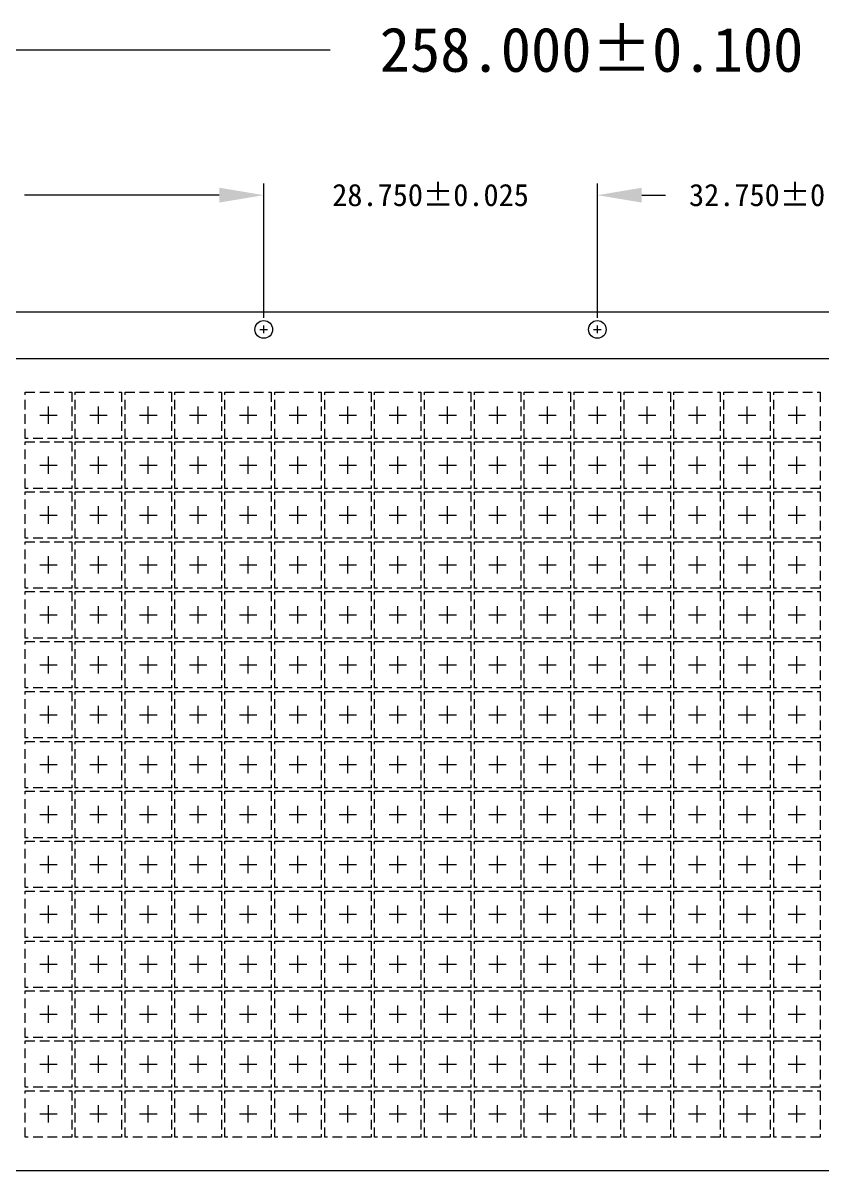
# Model space of a CAD drawing. Header units: millimetres. Extents: x 2103 to 2391, y 501 to 745.
# Drawn here: x 2171 to 2191.66, y 582.14 to 612.06 of the extents above; entities that cross this region are included whole.
import ezdxf

# ---------------------------------------------------------------- set-up
doc = ezdxf.new("R2010")
doc.units = ezdxf.units.MM
for name, pattern in [('CENTER', [2, 1.25, -0.25, 0.25, -0.25]), ('DASHED', [0.75, 0.5, -0.25]), ('HIDDEN', [0.375, 0.25, -0.125])]:
    doc.linetypes.add(name, pattern=pattern)
for name, color, linetype, lineweight in [('1', 7, 'Continuous', 18), ('1D', 4, 'Continuous', 18), ('PKG', 6, 'HIDDEN', 9)]:
    doc.layers.add(name, color=color, linetype=linetype, lineweight=lineweight)
doc.layers.add('中心线', color=1, linetype='CENTER')
doc.layers.add('标注', color=4, linetype='Continuous')
doc.styles.add('宋体', font='')
doc.styles.get('宋体').set_extended_font_data('宋体')

msp = doc.modelspace()

# ---------------------------------------------------------------- hatches: boundary and pattern name
at = {"layer": '标注', "lineweight": 0}
for points in [[(2176.07522, 607.80399), (2176.07522, 607.42066), (2177.22522, 607.61232)], [(2176.07522, 607.80399), (2176.07522, 607.42066), (2177.22522, 607.61232)], [(2187.00022, 607.80399), (2187.00022, 607.42066), (2185.85022, 607.61232)], [(2187.00022, 607.80399), (2187.00022, 607.42066), (2185.85022, 607.61232)]]:
    msp.add_hatch(color=256, dxfattribs=at).paths.add_polyline_path(points, flags=0)

# ---------------------------------------------------------------- linework, layer by layer
at = {"color": 6, "linetype": 'ByBlock', "lineweight": 0}
msp.add_lwpolyline([(2147.00022, 581.49453), (2147.00022, 581.49453), (2147.00022, 584.64453), (2147.18022, 584.64453, 0.41421356), (2147.30022, 584.76453), (2147.30022, 590.52453, 0.41421356), (2147.18022, 590.64453), (2147.00022, 590.64453), (2147.00022, 595.14453), (2147.18022, 595.14453, 0.41421356), (2147.30022, 595.26453), (2147.30022, 601.02453, 0.41421356), (2147.18022, 601.14453), (2147.00022, 601.14453), (2147.00022, 604.29453), (2147.00022, 604.29453), (2147.00022, 604.29453), (2147.30022, 604.59453), (2224.10022, 604.59453)], format="xyb", dxfattribs=at)
at = {"layer": '1', "lineweight": 0}
for centre in [(2177.22522, 604.14093), (2185.85022, 604.14093)]:
    msp.add_circle(centre, 0.2286, dxfattribs=at)
at = {"layer": '1D', "lineweight": 0}
for p, q in [((2177.12522, 604.14093), (2177.32522, 604.14093)), ((2177.22522, 604.04093), (2177.22522, 604.24093)), ((2185.75022, 604.14093), (2185.95022, 604.14093)), ((2185.85022, 604.04093), (2185.85022, 604.24093))]:
    msp.add_line(p, q, dxfattribs=at)
msp.add_lwpolyline([(2148.35022, 603.39453), (2223.35022, 603.39453), (2223.35022, 582.39453), (2148.35022, 582.39453)], close=True, dxfattribs=at)
at = {"layer": 'PKG', "color": 2, "linetype": 'DASHED', "lineweight": 0, "ltscale": 0.5}
for points in [[(2171.06022, 602.52453), (2172.26022, 602.52453), (2172.26022, 601.32453), (2171.06022, 601.32453)], [(2172.35022, 602.52453), (2173.55022, 602.52453), (2173.55022, 601.32453), (2172.35022, 601.32453)], [(2173.64022, 602.52453), (2174.84022, 602.52453), (2174.84022, 601.32453), (2173.64022, 601.32453)], [(2174.93022, 602.52453), (2176.13022, 602.52453), (2176.13022, 601.32453), (2174.93022, 601.32453)], [(2176.22022, 602.52453), (2177.42022, 602.52453), (2177.42022, 601.32453), (2176.22022, 601.32453)], [(2177.51022, 602.52453), (2178.71022, 602.52453), (2178.71022, 601.32453), (2177.51022, 601.32453)], [(2178.80022, 602.52453), (2180.00022, 602.52453), (2180.00022, 601.32453), (2178.80022, 601.32453)], [(2180.09022, 602.52453), (2181.29022, 602.52453), (2181.29022, 601.32453), (2180.09022, 601.32453)], [(2181.38022, 602.52453), (2182.58022, 602.52453), (2182.58022, 601.32453), (2181.38022, 601.32453)], [(2182.67022, 602.52453), (2183.87022, 602.52453), (2183.87022, 601.32453), (2182.67022, 601.32453)], [(2183.96022, 602.52453), (2185.16022, 602.52453), (2185.16022, 601.32453), (2183.96022, 601.32453)], [(2185.25022, 602.52453), (2186.45022, 602.52453), (2186.45022, 601.32453), (2185.25022, 601.32453)], [(2186.54022, 602.52453), (2187.74022, 602.52453), (2187.74022, 601.32453), (2186.54022, 601.32453)], [(2187.83022, 602.52453), (2189.03022, 602.52453), (2189.03022, 601.32453), (2187.83022, 601.32453)], [(2189.12022, 602.52453), (2190.32022, 602.52453), (2190.32022, 601.32453), (2189.12022, 601.32453)], [(2190.41022, 602.52453), (2191.61022, 602.52453), (2191.61022, 601.32453), (2190.41022, 601.32453)], [(2171.06022, 601.23453), (2172.26022, 601.23453), (2172.26022, 600.03453), (2171.06022, 600.03453)], [(2172.35022, 601.23453), (2173.55022, 601.23453), (2173.55022, 600.03453), (2172.35022, 600.03453)], [(2173.64022, 601.23453), (2174.84022, 601.23453), (2174.84022, 600.03453), (2173.64022, 600.03453)], [(2174.93022, 601.23453), (2176.13022, 601.23453), (2176.13022, 600.03453), (2174.93022, 600.03453)], [(2176.22022, 601.23453), (2177.42022, 601.23453), (2177.42022, 600.03453), (2176.22022, 600.03453)], [(2177.51022, 601.23453), (2178.71022, 601.23453), (2178.71022, 600.03453), (2177.51022, 600.03453)], [(2178.80022, 601.23453), (2180.00022, 601.23453), (2180.00022, 600.03453), (2178.80022, 600.03453)], [(2180.09022, 601.23453), (2181.29022, 601.23453), (2181.29022, 600.03453), (2180.09022, 600.03453)], [(2181.38022, 601.23453), (2182.58022, 601.23453), (2182.58022, 600.03453), (2181.38022, 600.03453)], [(2182.67022, 601.23453), (2183.87022, 601.23453), (2183.87022, 600.03453), (2182.67022, 600.03453)], [(2183.96022, 601.23453), (2185.16022, 601.23453), (2185.16022, 600.03453), (2183.96022, 600.03453)], [(2185.25022, 601.23453), (2186.45022, 601.23453), (2186.45022, 600.03453), (2185.25022, 600.03453)], [(2186.54022, 601.23453), (2187.74022, 601.23453), (2187.74022, 600.03453), (2186.54022, 600.03453)], [(2187.83022, 601.23453), (2189.03022, 601.23453), (2189.03022, 600.03453), (2187.83022, 600.03453)], [(2189.12022, 601.23453), (2190.32022, 601.23453), (2190.32022, 600.03453), (2189.12022, 600.03453)], [(2190.41022, 601.23453), (2191.61022, 601.23453), (2191.61022, 600.03453), (2190.41022, 600.03453)], [(2171.06022, 599.94453), (2172.26022, 599.94453), (2172.26022, 598.74453), (2171.06022, 598.74453)], [(2172.35022, 599.94453), (2173.55022, 599.94453), (2173.55022, 598.74453), (2172.35022, 598.74453)], [(2173.64022, 599.94453), (2174.84022, 599.94453), (2174.84022, 598.74453), (2173.64022, 598.74453)], [(2174.93022, 599.94453), (2176.13022, 599.94453), (2176.13022, 598.74453), (2174.93022, 598.74453)], [(2176.22022, 599.94453), (2177.42022, 599.94453), (2177.42022, 598.74453), (2176.22022, 598.74453)], [(2177.51022, 599.94453), (2178.71022, 599.94453), (2178.71022, 598.74453), (2177.51022, 598.74453)], [(2178.80022, 599.94453), (2180.00022, 599.94453), (2180.00022, 598.74453), (2178.80022, 598.74453)], [(2180.09022, 599.94453), (2181.29022, 599.94453), (2181.29022, 598.74453), (2180.09022, 598.74453)], [(2181.38022, 599.94453), (2182.58022, 599.94453), (2182.58022, 598.74453), (2181.38022, 598.74453)], [(2182.67022, 599.94453), (2183.87022, 599.94453), (2183.87022, 598.74453), (2182.67022, 598.74453)], [(2183.96022, 599.94453), (2185.16022, 599.94453), (2185.16022, 598.74453), (2183.96022, 598.74453)], [(2185.25022, 599.94453), (2186.45022, 599.94453), (2186.45022, 598.74453), (2185.25022, 598.74453)], [(2186.54022, 599.94453), (2187.74022, 599.94453), (2187.74022, 598.74453), (2186.54022, 598.74453)], [(2187.83022, 599.94453), (2189.03022, 599.94453), (2189.03022, 598.74453), (2187.83022, 598.74453)], [(2189.12022, 599.94453), (2190.32022, 599.94453), (2190.32022, 598.74453), (2189.12022, 598.74453)], [(2190.41022, 599.94453), (2191.61022, 599.94453), (2191.61022, 598.74453), (2190.41022, 598.74453)], [(2171.06022, 598.65453), (2172.26022, 598.65453), (2172.26022, 597.45453), (2171.06022, 597.45453)], [(2172.35022, 598.65453), (2173.55022, 598.65453), (2173.55022, 597.45453), (2172.35022, 597.45453)], [(2173.64022, 598.65453), (2174.84022, 598.65453), (2174.84022, 597.45453), (2173.64022, 597.45453)], [(2174.93022, 598.65453), (2176.13022, 598.65453), (2176.13022, 597.45453), (2174.93022, 597.45453)], [(2176.22022, 598.65453), (2177.42022, 598.65453), (2177.42022, 597.45453), (2176.22022, 597.45453)], [(2177.51022, 598.65453), (2178.71022, 598.65453), (2178.71022, 597.45453), (2177.51022, 597.45453)], [(2178.80022, 598.65453), (2180.00022, 598.65453), (2180.00022, 597.45453), (2178.80022, 597.45453)], [(2180.09022, 598.65453), (2181.29022, 598.65453), (2181.29022, 597.45453), (2180.09022, 597.45453)], [(2181.38022, 598.65453), (2182.58022, 598.65453), (2182.58022, 597.45453), (2181.38022, 597.45453)], [(2182.67022, 598.65453), (2183.87022, 598.65453), (2183.87022, 597.45453), (2182.67022, 597.45453)], [(2183.96022, 598.65453), (2185.16022, 598.65453), (2185.16022, 597.45453), (2183.96022, 597.45453)], [(2185.25022, 598.65453), (2186.45022, 598.65453), (2186.45022, 597.45453), (2185.25022, 597.45453)], [(2186.54022, 598.65453), (2187.74022, 598.65453), (2187.74022, 597.45453), (2186.54022, 597.45453)], [(2187.83022, 598.65453), (2189.03022, 598.65453), (2189.03022, 597.45453), (2187.83022, 597.45453)], [(2189.12022, 598.65453), (2190.32022, 598.65453), (2190.32022, 597.45453), (2189.12022, 597.45453)], [(2190.41022, 598.65453), (2191.61022, 598.65453), (2191.61022, 597.45453), (2190.41022, 597.45453)], [(2171.06022, 597.36453), (2172.26022, 597.36453), (2172.26022, 596.16453), (2171.06022, 596.16453)], [(2172.35022, 597.36453), (2173.55022, 597.36453), (2173.55022, 596.16453), (2172.35022, 596.16453)], [(2173.64022, 597.36453), (2174.84022, 597.36453), (2174.84022, 596.16453), (2173.64022, 596.16453)], [(2174.93022, 597.36453), (2176.13022, 597.36453), (2176.13022, 596.16453), (2174.93022, 596.16453)], [(2176.22022, 597.36453), (2177.42022, 597.36453), (2177.42022, 596.16453), (2176.22022, 596.16453)], [(2177.51022, 597.36453), (2178.71022, 597.36453), (2178.71022, 596.16453), (2177.51022, 596.16453)], [(2178.80022, 597.36453), (2180.00022, 597.36453), (2180.00022, 596.16453), (2178.80022, 596.16453)], [(2180.09022, 597.36453), (2181.29022, 597.36453), (2181.29022, 596.16453), (2180.09022, 596.16453)], [(2181.38022, 597.36453), (2182.58022, 597.36453), (2182.58022, 596.16453), (2181.38022, 596.16453)], [(2182.67022, 597.36453), (2183.87022, 597.36453), (2183.87022, 596.16453), (2182.67022, 596.16453)], [(2183.96022, 597.36453), (2185.16022, 597.36453), (2185.16022, 596.16453), (2183.96022, 596.16453)], [(2185.25022, 597.36453), (2186.45022, 597.36453), (2186.45022, 596.16453), (2185.25022, 596.16453)], [(2186.54022, 597.36453), (2187.74022, 597.36453), (2187.74022, 596.16453), (2186.54022, 596.16453)], [(2187.83022, 597.36453), (2189.03022, 597.36453), (2189.03022, 596.16453), (2187.83022, 596.16453)], [(2189.12022, 597.36453), (2190.32022, 597.36453), (2190.32022, 596.16453), (2189.12022, 596.16453)], [(2190.41022, 597.36453), (2191.61022, 597.36453), (2191.61022, 596.16453), (2190.41022, 596.16453)], [(2171.06022, 596.07453), (2172.26022, 596.07453), (2172.26022, 594.87453), (2171.06022, 594.87453)], [(2172.35022, 596.07453), (2173.55022, 596.07453), (2173.55022, 594.87453), (2172.35022, 594.87453)], [(2173.64022, 596.07453), (2174.84022, 596.07453), (2174.84022, 594.87453), (2173.64022, 594.87453)], [(2174.93022, 596.07453), (2176.13022, 596.07453), (2176.13022, 594.87453), (2174.93022, 594.87453)], [(2176.22022, 596.07453), (2177.42022, 596.07453), (2177.42022, 594.87453), (2176.22022, 594.87453)], [(2177.51022, 596.07453), (2178.71022, 596.07453), (2178.71022, 594.87453), (2177.51022, 594.87453)], [(2178.80022, 596.07453), (2180.00022, 596.07453), (2180.00022, 594.87453), (2178.80022, 594.87453)], [(2180.09022, 596.07453), (2181.29022, 596.07453), (2181.29022, 594.87453), (2180.09022, 594.87453)], [(2181.38022, 596.07453), (2182.58022, 596.07453), (2182.58022, 594.87453), (2181.38022, 594.87453)], [(2182.67022, 596.07453), (2183.87022, 596.07453), (2183.87022, 594.87453), (2182.67022, 594.87453)], [(2183.96022, 596.07453), (2185.16022, 596.07453), (2185.16022, 594.87453), (2183.96022, 594.87453)], [(2185.25022, 596.07453), (2186.45022, 596.07453), (2186.45022, 594.87453), (2185.25022, 594.87453)], [(2186.54022, 596.07453), (2187.74022, 596.07453), (2187.74022, 594.87453), (2186.54022, 594.87453)], [(2187.83022, 596.07453), (2189.03022, 596.07453), (2189.03022, 594.87453), (2187.83022, 594.87453)], [(2189.12022, 596.07453), (2190.32022, 596.07453), (2190.32022, 594.87453), (2189.12022, 594.87453)], [(2190.41022, 596.07453), (2191.61022, 596.07453), (2191.61022, 594.87453), (2190.41022, 594.87453)], [(2171.06022, 594.78453), (2172.26022, 594.78453), (2172.26022, 593.58453), (2171.06022, 593.58453)], [(2172.35022, 594.78453), (2173.55022, 594.78453), (2173.55022, 593.58453), (2172.35022, 593.58453)], [(2173.64022, 594.78453), (2174.84022, 594.78453), (2174.84022, 593.58453), (2173.64022, 593.58453)], [(2174.93022, 594.78453), (2176.13022, 594.78453), (2176.13022, 593.58453), (2174.93022, 593.58453)], [(2176.22022, 594.78453), (2177.42022, 594.78453), (2177.42022, 593.58453), (2176.22022, 593.58453)], [(2177.51022, 594.78453), (2178.71022, 594.78453), (2178.71022, 593.58453), (2177.51022, 593.58453)], [(2178.80022, 594.78453), (2180.00022, 594.78453), (2180.00022, 593.58453), (2178.80022, 593.58453)], [(2180.09022, 594.78453), (2181.29022, 594.78453), (2181.29022, 593.58453), (2180.09022, 593.58453)], [(2181.38022, 594.78453), (2182.58022, 594.78453), (2182.58022, 593.58453), (2181.38022, 593.58453)], [(2182.67022, 594.78453), (2183.87022, 594.78453), (2183.87022, 593.58453), (2182.67022, 593.58453)], [(2183.96022, 594.78453), (2185.16022, 594.78453), (2185.16022, 593.58453), (2183.96022, 593.58453)], [(2185.25022, 594.78453), (2186.45022, 594.78453), (2186.45022, 593.58453), (2185.25022, 593.58453)], [(2186.54022, 594.78453), (2187.74022, 594.78453), (2187.74022, 593.58453), (2186.54022, 593.58453)], [(2187.83022, 594.78453), (2189.03022, 594.78453), (2189.03022, 593.58453), (2187.83022, 593.58453)], [(2189.12022, 594.78453), (2190.32022, 594.78453), (2190.32022, 593.58453), (2189.12022, 593.58453)], [(2190.41022, 594.78453), (2191.61022, 594.78453), (2191.61022, 593.58453), (2190.41022, 593.58453)], [(2171.06022, 593.49453), (2172.26022, 593.49453), (2172.26022, 592.29453), (2171.06022, 592.29453)], [(2172.35022, 593.49453), (2173.55022, 593.49453), (2173.55022, 592.29453), (2172.35022, 592.29453)], [(2173.64022, 593.49453), (2174.84022, 593.49453), (2174.84022, 592.29453), (2173.64022, 592.29453)], [(2174.93022, 593.49453), (2176.13022, 593.49453), (2176.13022, 592.29453), (2174.93022, 592.29453)], [(2176.22022, 593.49453), (2177.42022, 593.49453), (2177.42022, 592.29453), (2176.22022, 592.29453)], [(2177.51022, 593.49453), (2178.71022, 593.49453), (2178.71022, 592.29453), (2177.51022, 592.29453)], [(2178.80022, 593.49453), (2180.00022, 593.49453), (2180.00022, 592.29453), (2178.80022, 592.29453)], [(2180.09022, 593.49453), (2181.29022, 593.49453), (2181.29022, 592.29453), (2180.09022, 592.29453)], [(2181.38022, 593.49453), (2182.58022, 593.49453), (2182.58022, 592.29453), (2181.38022, 592.29453)], [(2182.67022, 593.49453), (2183.87022, 593.49453), (2183.87022, 592.29453), (2182.67022, 592.29453)], [(2183.96022, 593.49453), (2185.16022, 593.49453), (2185.16022, 592.29453), (2183.96022, 592.29453)], [(2185.25022, 593.49453), (2186.45022, 593.49453), (2186.45022, 592.29453), (2185.25022, 592.29453)], [(2186.54022, 593.49453), (2187.74022, 593.49453), (2187.74022, 592.29453), (2186.54022, 592.29453)], [(2187.83022, 593.49453), (2189.03022, 593.49453), (2189.03022, 592.29453), (2187.83022, 592.29453)], [(2189.12022, 593.49453), (2190.32022, 593.49453), (2190.32022, 592.29453), (2189.12022, 592.29453)], [(2190.41022, 593.49453), (2191.61022, 593.49453), (2191.61022, 592.29453), (2190.41022, 592.29453)], [(2171.06022, 592.20453), (2172.26022, 592.20453), (2172.26022, 591.00453), (2171.06022, 591.00453)], [(2172.35022, 592.20453), (2173.55022, 592.20453), (2173.55022, 591.00453), (2172.35022, 591.00453)], [(2173.64022, 592.20453), (2174.84022, 592.20453), (2174.84022, 591.00453), (2173.64022, 591.00453)], [(2174.93022, 592.20453), (2176.13022, 592.20453), (2176.13022, 591.00453), (2174.93022, 591.00453)], [(2176.22022, 592.20453), (2177.42022, 592.20453), (2177.42022, 591.00453), (2176.22022, 591.00453)], [(2177.51022, 592.20453), (2178.71022, 592.20453), (2178.71022, 591.00453), (2177.51022, 591.00453)], [(2178.80022, 592.20453), (2180.00022, 592.20453), (2180.00022, 591.00453), (2178.80022, 591.00453)], [(2180.09022, 592.20453), (2181.29022, 592.20453), (2181.29022, 591.00453), (2180.09022, 591.00453)], [(2181.38022, 592.20453), (2182.58022, 592.20453), (2182.58022, 591.00453), (2181.38022, 591.00453)], [(2182.67022, 592.20453), (2183.87022, 592.20453), (2183.87022, 591.00453), (2182.67022, 591.00453)], [(2183.96022, 592.20453), (2185.16022, 592.20453), (2185.16022, 591.00453), (2183.96022, 591.00453)], [(2185.25022, 592.20453), (2186.45022, 592.20453), (2186.45022, 591.00453), (2185.25022, 591.00453)], [(2186.54022, 592.20453), (2187.74022, 592.20453), (2187.74022, 591.00453), (2186.54022, 591.00453)], [(2187.83022, 592.20453), (2189.03022, 592.20453), (2189.03022, 591.00453), (2187.83022, 591.00453)], [(2189.12022, 592.20453), (2190.32022, 592.20453), (2190.32022, 591.00453), (2189.12022, 591.00453)], [(2190.41022, 592.20453), (2191.61022, 592.20453), (2191.61022, 591.00453), (2190.41022, 591.00453)], [(2171.06022, 590.91453), (2172.26022, 590.91453), (2172.26022, 589.71453), (2171.06022, 589.71453)], [(2172.35022, 590.91453), (2173.55022, 590.91453), (2173.55022, 589.71453), (2172.35022, 589.71453)], [(2173.64022, 590.91453), (2174.84022, 590.91453), (2174.84022, 589.71453), (2173.64022, 589.71453)], [(2174.93022, 590.91453), (2176.13022, 590.91453), (2176.13022, 589.71453), (2174.93022, 589.71453)], [(2176.22022, 590.91453), (2177.42022, 590.91453), (2177.42022, 589.71453), (2176.22022, 589.71453)], [(2177.51022, 590.91453), (2178.71022, 590.91453), (2178.71022, 589.71453), (2177.51022, 589.71453)], [(2178.80022, 590.91453), (2180.00022, 590.91453), (2180.00022, 589.71453), (2178.80022, 589.71453)], [(2180.09022, 590.91453), (2181.29022, 590.91453), (2181.29022, 589.71453), (2180.09022, 589.71453)], [(2181.38022, 590.91453), (2182.58022, 590.91453), (2182.58022, 589.71453), (2181.38022, 589.71453)], [(2182.67022, 590.91453), (2183.87022, 590.91453), (2183.87022, 589.71453), (2182.67022, 589.71453)], [(2183.96022, 590.91453), (2185.16022, 590.91453), (2185.16022, 589.71453), (2183.96022, 589.71453)], [(2185.25022, 590.91453), (2186.45022, 590.91453), (2186.45022, 589.71453), (2185.25022, 589.71453)], [(2186.54022, 590.91453), (2187.74022, 590.91453), (2187.74022, 589.71453), (2186.54022, 589.71453)], [(2187.83022, 590.91453), (2189.03022, 590.91453), (2189.03022, 589.71453), (2187.83022, 589.71453)], [(2189.12022, 590.91453), (2190.32022, 590.91453), (2190.32022, 589.71453), (2189.12022, 589.71453)], [(2190.41022, 590.91453), (2191.61022, 590.91453), (2191.61022, 589.71453), (2190.41022, 589.71453)], [(2171.06022, 589.62453), (2172.26022, 589.62453), (2172.26022, 588.42453), (2171.06022, 588.42453)], [(2172.35022, 589.62453), (2173.55022, 589.62453), (2173.55022, 588.42453), (2172.35022, 588.42453)], [(2173.64022, 589.62453), (2174.84022, 589.62453), (2174.84022, 588.42453), (2173.64022, 588.42453)], [(2174.93022, 589.62453), (2176.13022, 589.62453), (2176.13022, 588.42453), (2174.93022, 588.42453)], [(2176.22022, 589.62453), (2177.42022, 589.62453), (2177.42022, 588.42453), (2176.22022, 588.42453)], [(2177.51022, 589.62453), (2178.71022, 589.62453), (2178.71022, 588.42453), (2177.51022, 588.42453)], [(2178.80022, 589.62453), (2180.00022, 589.62453), (2180.00022, 588.42453), (2178.80022, 588.42453)], [(2180.09022, 589.62453), (2181.29022, 589.62453), (2181.29022, 588.42453), (2180.09022, 588.42453)], [(2181.38022, 589.62453), (2182.58022, 589.62453), (2182.58022, 588.42453), (2181.38022, 588.42453)], [(2182.67022, 589.62453), (2183.87022, 589.62453), (2183.87022, 588.42453), (2182.67022, 588.42453)], [(2183.96022, 589.62453), (2185.16022, 589.62453), (2185.16022, 588.42453), (2183.96022, 588.42453)], [(2185.25022, 589.62453), (2186.45022, 589.62453), (2186.45022, 588.42453), (2185.25022, 588.42453)], [(2186.54022, 589.62453), (2187.74022, 589.62453), (2187.74022, 588.42453), (2186.54022, 588.42453)], [(2187.83022, 589.62453), (2189.03022, 589.62453), (2189.03022, 588.42453), (2187.83022, 588.42453)], [(2189.12022, 589.62453), (2190.32022, 589.62453), (2190.32022, 588.42453), (2189.12022, 588.42453)], [(2190.41022, 589.62453), (2191.61022, 589.62453), (2191.61022, 588.42453), (2190.41022, 588.42453)], [(2171.06022, 588.33453), (2172.26022, 588.33453), (2172.26022, 587.13453), (2171.06022, 587.13453)], [(2172.35022, 588.33453), (2173.55022, 588.33453), (2173.55022, 587.13453), (2172.35022, 587.13453)], [(2173.64022, 588.33453), (2174.84022, 588.33453), (2174.84022, 587.13453), (2173.64022, 587.13453)], [(2174.93022, 588.33453), (2176.13022, 588.33453), (2176.13022, 587.13453), (2174.93022, 587.13453)], [(2176.22022, 588.33453), (2177.42022, 588.33453), (2177.42022, 587.13453), (2176.22022, 587.13453)], [(2177.51022, 588.33453), (2178.71022, 588.33453), (2178.71022, 587.13453), (2177.51022, 587.13453)], [(2178.80022, 588.33453), (2180.00022, 588.33453), (2180.00022, 587.13453), (2178.80022, 587.13453)], [(2180.09022, 588.33453), (2181.29022, 588.33453), (2181.29022, 587.13453), (2180.09022, 587.13453)], [(2181.38022, 588.33453), (2182.58022, 588.33453), (2182.58022, 587.13453), (2181.38022, 587.13453)], [(2182.67022, 588.33453), (2183.87022, 588.33453), (2183.87022, 587.13453), (2182.67022, 587.13453)], [(2183.96022, 588.33453), (2185.16022, 588.33453), (2185.16022, 587.13453), (2183.96022, 587.13453)], [(2185.25022, 588.33453), (2186.45022, 588.33453), (2186.45022, 587.13453), (2185.25022, 587.13453)], [(2186.54022, 588.33453), (2187.74022, 588.33453), (2187.74022, 587.13453), (2186.54022, 587.13453)], [(2187.83022, 588.33453), (2189.03022, 588.33453), (2189.03022, 587.13453), (2187.83022, 587.13453)], [(2189.12022, 588.33453), (2190.32022, 588.33453), (2190.32022, 587.13453), (2189.12022, 587.13453)], [(2190.41022, 588.33453), (2191.61022, 588.33453), (2191.61022, 587.13453), (2190.41022, 587.13453)], [(2171.06022, 587.04453), (2172.26022, 587.04453), (2172.26022, 585.84453), (2171.06022, 585.84453)], [(2172.35022, 587.04453), (2173.55022, 587.04453), (2173.55022, 585.84453), (2172.35022, 585.84453)], [(2173.64022, 587.04453), (2174.84022, 587.04453), (2174.84022, 585.84453), (2173.64022, 585.84453)], [(2174.93022, 587.04453), (2176.13022, 587.04453), (2176.13022, 585.84453), (2174.93022, 585.84453)], [(2176.22022, 587.04453), (2177.42022, 587.04453), (2177.42022, 585.84453), (2176.22022, 585.84453)], [(2177.51022, 587.04453), (2178.71022, 587.04453), (2178.71022, 585.84453), (2177.51022, 585.84453)], [(2178.80022, 587.04453), (2180.00022, 587.04453), (2180.00022, 585.84453), (2178.80022, 585.84453)], [(2180.09022, 587.04453), (2181.29022, 587.04453), (2181.29022, 585.84453), (2180.09022, 585.84453)], [(2181.38022, 587.04453), (2182.58022, 587.04453), (2182.58022, 585.84453), (2181.38022, 585.84453)], [(2182.67022, 587.04453), (2183.87022, 587.04453), (2183.87022, 585.84453), (2182.67022, 585.84453)], [(2183.96022, 587.04453), (2185.16022, 587.04453), (2185.16022, 585.84453), (2183.96022, 585.84453)], [(2185.25022, 587.04453), (2186.45022, 587.04453), (2186.45022, 585.84453), (2185.25022, 585.84453)], [(2186.54022, 587.04453), (2187.74022, 587.04453), (2187.74022, 585.84453), (2186.54022, 585.84453)], [(2187.83022, 587.04453), (2189.03022, 587.04453), (2189.03022, 585.84453), (2187.83022, 585.84453)], [(2189.12022, 587.04453), (2190.32022, 587.04453), (2190.32022, 585.84453), (2189.12022, 585.84453)], [(2190.41022, 587.04453), (2191.61022, 587.04453), (2191.61022, 585.84453), (2190.41022, 585.84453)], [(2171.06022, 585.75453), (2172.26022, 585.75453), (2172.26022, 584.55453), (2171.06022, 584.55453)], [(2172.35022, 585.75453), (2173.55022, 585.75453), (2173.55022, 584.55453), (2172.35022, 584.55453)], [(2173.64022, 585.75453), (2174.84022, 585.75453), (2174.84022, 584.55453), (2173.64022, 584.55453)], [(2174.93022, 585.75453), (2176.13022, 585.75453), (2176.13022, 584.55453), (2174.93022, 584.55453)], [(2176.22022, 585.75453), (2177.42022, 585.75453), (2177.42022, 584.55453), (2176.22022, 584.55453)], [(2177.51022, 585.75453), (2178.71022, 585.75453), (2178.71022, 584.55453), (2177.51022, 584.55453)], [(2178.80022, 585.75453), (2180.00022, 585.75453), (2180.00022, 584.55453), (2178.80022, 584.55453)], [(2180.09022, 585.75453), (2181.29022, 585.75453), (2181.29022, 584.55453), (2180.09022, 584.55453)], [(2181.38022, 585.75453), (2182.58022, 585.75453), (2182.58022, 584.55453), (2181.38022, 584.55453)], [(2182.67022, 585.75453), (2183.87022, 585.75453), (2183.87022, 584.55453), (2182.67022, 584.55453)], [(2183.96022, 585.75453), (2185.16022, 585.75453), (2185.16022, 584.55453), (2183.96022, 584.55453)], [(2185.25022, 585.75453), (2186.45022, 585.75453), (2186.45022, 584.55453), (2185.25022, 584.55453)], [(2186.54022, 585.75453), (2187.74022, 585.75453), (2187.74022, 584.55453), (2186.54022, 584.55453)], [(2187.83022, 585.75453), (2189.03022, 585.75453), (2189.03022, 584.55453), (2187.83022, 584.55453)], [(2189.12022, 585.75453), (2190.32022, 585.75453), (2190.32022, 584.55453), (2189.12022, 584.55453)], [(2190.41022, 585.75453), (2191.61022, 585.75453), (2191.61022, 584.55453), (2190.41022, 584.55453)], [(2171.06022, 584.46453), (2172.26022, 584.46453), (2172.26022, 583.26453), (2171.06022, 583.26453)], [(2172.35022, 584.46453), (2173.55022, 584.46453), (2173.55022, 583.26453), (2172.35022, 583.26453)], [(2173.64022, 584.46453), (2174.84022, 584.46453), (2174.84022, 583.26453), (2173.64022, 583.26453)], [(2174.93022, 584.46453), (2176.13022, 584.46453), (2176.13022, 583.26453), (2174.93022, 583.26453)], [(2176.22022, 584.46453), (2177.42022, 584.46453), (2177.42022, 583.26453), (2176.22022, 583.26453)], [(2177.51022, 584.46453), (2178.71022, 584.46453), (2178.71022, 583.26453), (2177.51022, 583.26453)], [(2178.80022, 584.46453), (2180.00022, 584.46453), (2180.00022, 583.26453), (2178.80022, 583.26453)], [(2180.09022, 584.46453), (2181.29022, 584.46453), (2181.29022, 583.26453), (2180.09022, 583.26453)], [(2181.38022, 584.46453), (2182.58022, 584.46453), (2182.58022, 583.26453), (2181.38022, 583.26453)], [(2182.67022, 584.46453), (2183.87022, 584.46453), (2183.87022, 583.26453), (2182.67022, 583.26453)], [(2183.96022, 584.46453), (2185.16022, 584.46453), (2185.16022, 583.26453), (2183.96022, 583.26453)], [(2185.25022, 584.46453), (2186.45022, 584.46453), (2186.45022, 583.26453), (2185.25022, 583.26453)], [(2186.54022, 584.46453), (2187.74022, 584.46453), (2187.74022, 583.26453), (2186.54022, 583.26453)], [(2187.83022, 584.46453), (2189.03022, 584.46453), (2189.03022, 583.26453), (2187.83022, 583.26453)], [(2189.12022, 584.46453), (2190.32022, 584.46453), (2190.32022, 583.26453), (2189.12022, 583.26453)], [(2190.41022, 584.46453), (2191.61022, 584.46453), (2191.61022, 583.26453), (2190.41022, 583.26453)]]:
    msp.add_lwpolyline(points, close=True, dxfattribs=at)
at = {"layer": '中心线', "color": 1, "linetype": 'CENTER', "lineweight": 0, "ltscale": 0.5}
for p, q in [((2171.66022, 601.69953), (2171.66022, 602.14953)), ((2172.95022, 601.69953), (2172.95022, 602.14953)), ((2174.24022, 601.69953), (2174.24022, 602.14953)), ((2175.53022, 601.69953), (2175.53022, 602.14953)), ((2176.82022, 601.69953), (2176.82022, 602.14953)), ((2178.11022, 601.69953), (2178.11022, 602.14953)), ((2179.40022, 601.69953), (2179.40022, 602.14953)), ((2180.69022, 601.69953), (2180.69022, 602.14953)), ((2181.98022, 601.69953), (2181.98022, 602.14953)), ((2183.27022, 601.69953), (2183.27022, 602.14953)), ((2184.56022, 601.69953), (2184.56022, 602.14953)), ((2185.85022, 601.69953), (2185.85022, 602.14953)), ((2187.14022, 601.69953), (2187.14022, 602.14953)), ((2188.43022, 601.69953), (2188.43022, 602.14953)), ((2189.72022, 601.69953), (2189.72022, 602.14953)), ((2191.01022, 601.69953), (2191.01022, 602.14953)), ((2171.43522, 601.92453), (2171.88522, 601.92453)), ((2172.72522, 601.92453), (2173.17522, 601.92453)), ((2174.01522, 601.92453), (2174.46522, 601.92453)), ((2175.30522, 601.92453), (2175.75522, 601.92453)), ((2176.59522, 601.92453), (2177.04522, 601.92453)), ((2177.88522, 601.92453), (2178.33522, 601.92453)), ((2179.17522, 601.92453), (2179.62522, 601.92453)), ((2180.46522, 601.92453), (2180.91522, 601.92453)), ((2181.75522, 601.92453), (2182.20522, 601.92453)), ((2183.04522, 601.92453), (2183.49522, 601.92453)), ((2184.33522, 601.92453), (2184.78522, 601.92453)), ((2185.62522, 601.92453), (2186.07522, 601.92453)), ((2186.91522, 601.92453), (2187.36522, 601.92453)), ((2188.20522, 601.92453), (2188.65522, 601.92453)), ((2189.49522, 601.92453), (2189.94522, 601.92453)), ((2190.78522, 601.92453), (2191.23522, 601.92453)), ((2171.66022, 600.40953), (2171.66022, 600.85953)), ((2172.95022, 600.40953), (2172.95022, 600.85953)), ((2174.24022, 600.40953), (2174.24022, 600.85953)), ((2175.53022, 600.40953), (2175.53022, 600.85953)), ((2176.82022, 600.40953), (2176.82022, 600.85953)), ((2178.11022, 600.40953), (2178.11022, 600.85953)), ((2179.40022, 600.40953), (2179.40022, 600.85953)), ((2180.69022, 600.40953), (2180.69022, 600.85953)), ((2181.98022, 600.40953), (2181.98022, 600.85953)), ((2183.27022, 600.40953), (2183.27022, 600.85953)), ((2184.56022, 600.40953), (2184.56022, 600.85953)), ((2185.85022, 600.40953), (2185.85022, 600.85953)), ((2187.14022, 600.40953), (2187.14022, 600.85953)), ((2188.43022, 600.40953), (2188.43022, 600.85953)), ((2189.72022, 600.40953), (2189.72022, 600.85953)), ((2191.01022, 600.40953), (2191.01022, 600.85953)), ((2171.43522, 600.63453), (2171.88522, 600.63453)), ((2172.72522, 600.63453), (2173.17522, 600.63453)), ((2174.01522, 600.63453), (2174.46522, 600.63453)), ((2175.30522, 600.63453), (2175.75522, 600.63453)), ((2176.59522, 600.63453), (2177.04522, 600.63453)), ((2177.88522, 600.63453), (2178.33522, 600.63453)), ((2179.17522, 600.63453), (2179.62522, 600.63453)), ((2180.46522, 600.63453), (2180.91522, 600.63453)), ((2181.75522, 600.63453), (2182.20522, 600.63453)), ((2183.04522, 600.63453), (2183.49522, 600.63453)), ((2184.33522, 600.63453), (2184.78522, 600.63453)), ((2185.62522, 600.63453), (2186.07522, 600.63453)), ((2186.91522, 600.63453), (2187.36522, 600.63453)), ((2188.20522, 600.63453), (2188.65522, 600.63453)), ((2189.49522, 600.63453), (2189.94522, 600.63453)), ((2190.78522, 600.63453), (2191.23522, 600.63453)), ((2171.43522, 599.34453), (2171.88522, 599.34453)), ((2171.66022, 599.11953), (2171.66022, 599.56953)), ((2172.72522, 599.34453), (2173.17522, 599.34453)), ((2172.95022, 599.11953), (2172.95022, 599.56953)), ((2174.01522, 599.34453), (2174.46522, 599.34453)), ((2174.24022, 599.11953), (2174.24022, 599.56953)), ((2175.30522, 599.34453), (2175.75522, 599.34453)), ((2175.53022, 599.11953), (2175.53022, 599.56953)), ((2176.59522, 599.34453), (2177.04522, 599.34453)), ((2176.82022, 599.11953), (2176.82022, 599.56953)), ((2177.88522, 599.34453), (2178.33522, 599.34453)), ((2178.11022, 599.11953), (2178.11022, 599.56953)), ((2179.17522, 599.34453), (2179.62522, 599.34453)), ((2179.40022, 599.11953), (2179.40022, 599.56953)), ((2180.46522, 599.34453), (2180.91522, 599.34453)), ((2180.69022, 599.11953), (2180.69022, 599.56953)), ((2181.75522, 599.34453), (2182.20522, 599.34453)), ((2181.98022, 599.11953), (2181.98022, 599.56953)), ((2183.04522, 599.34453), (2183.49522, 599.34453)), ((2183.27022, 599.11953), (2183.27022, 599.56953)), ((2184.33522, 599.34453), (2184.78522, 599.34453)), ((2184.56022, 599.11953), (2184.56022, 599.56953)), ((2185.62522, 599.34453), (2186.07522, 599.34453)), ((2185.85022, 599.11953), (2185.85022, 599.56953)), ((2186.91522, 599.34453), (2187.36522, 599.34453)), ((2187.14022, 599.11953), (2187.14022, 599.56953)), ((2188.20522, 599.34453), (2188.65522, 599.34453)), ((2188.43022, 599.11953), (2188.43022, 599.56953)), ((2189.49522, 599.34453), (2189.94522, 599.34453)), ((2189.72022, 599.11953), (2189.72022, 599.56953)), ((2190.78522, 599.34453), (2191.23522, 599.34453)), ((2191.01022, 599.11953), (2191.01022, 599.56953)), ((2171.66022, 597.82953), (2171.66022, 598.27953)), ((2172.95022, 597.82953), (2172.95022, 598.27953)), ((2174.24022, 597.82953), (2174.24022, 598.27953)), ((2175.53022, 597.82953), (2175.53022, 598.27953)), ((2176.82022, 597.82953), (2176.82022, 598.27953)), ((2178.11022, 597.82953), (2178.11022, 598.27953)), ((2179.40022, 597.82953), (2179.40022, 598.27953)), ((2180.69022, 597.82953), (2180.69022, 598.27953)), ((2181.98022, 597.82953), (2181.98022, 598.27953)), ((2183.27022, 597.82953), (2183.27022, 598.27953)), ((2184.56022, 597.82953), (2184.56022, 598.27953)), ((2185.85022, 597.82953), (2185.85022, 598.27953)), ((2187.14022, 597.82953), (2187.14022, 598.27953)), ((2188.43022, 597.82953), (2188.43022, 598.27953)), ((2189.72022, 597.82953), (2189.72022, 598.27953)), ((2191.01022, 597.82953), (2191.01022, 598.27953)), ((2171.43522, 598.05453), (2171.88522, 598.05453)), ((2172.72522, 598.05453), (2173.17522, 598.05453)), ((2174.01522, 598.05453), (2174.46522, 598.05453)), ((2175.30522, 598.05453), (2175.75522, 598.05453)), ((2176.59522, 598.05453), (2177.04522, 598.05453)), ((2177.88522, 598.05453), (2178.33522, 598.05453)), ((2179.17522, 598.05453), (2179.62522, 598.05453)), ((2180.46522, 598.05453), (2180.91522, 598.05453)), ((2181.75522, 598.05453), (2182.20522, 598.05453)), ((2183.04522, 598.05453), (2183.49522, 598.05453)), ((2184.33522, 598.05453), (2184.78522, 598.05453)), ((2185.62522, 598.05453), (2186.07522, 598.05453)), ((2186.91522, 598.05453), (2187.36522, 598.05453)), ((2188.20522, 598.05453), (2188.65522, 598.05453)), ((2189.49522, 598.05453), (2189.94522, 598.05453)), ((2190.78522, 598.05453), (2191.23522, 598.05453)), ((2171.66022, 596.53953), (2171.66022, 596.98953)), ((2172.95022, 596.53953), (2172.95022, 596.98953)), ((2174.24022, 596.53953), (2174.24022, 596.98953)), ((2175.53022, 596.53953), (2175.53022, 596.98953)), ((2176.82022, 596.53953), (2176.82022, 596.98953)), ((2178.11022, 596.53953), (2178.11022, 596.98953)), ((2179.40022, 596.53953), (2179.40022, 596.98953)), ((2180.69022, 596.53953), (2180.69022, 596.98953)), ((2181.98022, 596.53953), (2181.98022, 596.98953)), ((2183.27022, 596.53953), (2183.27022, 596.98953)), ((2184.56022, 596.53953), (2184.56022, 596.98953)), ((2185.85022, 596.53953), (2185.85022, 596.98953)), ((2187.14022, 596.53953), (2187.14022, 596.98953)), ((2188.43022, 596.53953), (2188.43022, 596.98953)), ((2189.72022, 596.53953), (2189.72022, 596.98953)), ((2191.01022, 596.53953), (2191.01022, 596.98953)), ((2171.43522, 596.76453), (2171.88522, 596.76453)), ((2172.72522, 596.76453), (2173.17522, 596.76453)), ((2174.01522, 596.76453), (2174.46522, 596.76453)), ((2175.30522, 596.76453), (2175.75522, 596.76453)), ((2176.59522, 596.76453), (2177.04522, 596.76453)), ((2177.88522, 596.76453), (2178.33522, 596.76453)), ((2179.17522, 596.76453), (2179.62522, 596.76453)), ((2180.46522, 596.76453), (2180.91522, 596.76453)), ((2181.75522, 596.76453), (2182.20522, 596.76453)), ((2183.04522, 596.76453), (2183.49522, 596.76453)), ((2184.33522, 596.76453), (2184.78522, 596.76453)), ((2185.62522, 596.76453), (2186.07522, 596.76453)), ((2186.91522, 596.76453), (2187.36522, 596.76453)), ((2188.20522, 596.76453), (2188.65522, 596.76453)), ((2189.49522, 596.76453), (2189.94522, 596.76453)), ((2190.78522, 596.76453), (2191.23522, 596.76453)), ((2171.43522, 595.47453), (2171.88522, 595.47453)), ((2171.66022, 595.24953), (2171.66022, 595.69953)), ((2172.72522, 595.47453), (2173.17522, 595.47453)), ((2172.95022, 595.24953), (2172.95022, 595.69953)), ((2174.01522, 595.47453), (2174.46522, 595.47453)), ((2174.24022, 595.24953), (2174.24022, 595.69953)), ((2175.30522, 595.47453), (2175.75522, 595.47453)), ((2175.53022, 595.24953), (2175.53022, 595.69953)), ((2176.59522, 595.47453), (2177.04522, 595.47453)), ((2176.82022, 595.24953), (2176.82022, 595.69953)), ((2177.88522, 595.47453), (2178.33522, 595.47453)), ((2178.11022, 595.24953), (2178.11022, 595.69953)), ((2179.17522, 595.47453), (2179.62522, 595.47453)), ((2179.40022, 595.24953), (2179.40022, 595.69953)), ((2180.46522, 595.47453), (2180.91522, 595.47453)), ((2180.69022, 595.24953), (2180.69022, 595.69953)), ((2181.75522, 595.47453), (2182.20522, 595.47453)), ((2181.98022, 595.24953), (2181.98022, 595.69953)), ((2183.04522, 595.47453), (2183.49522, 595.47453)), ((2183.27022, 595.24953), (2183.27022, 595.69953)), ((2184.33522, 595.47453), (2184.78522, 595.47453)), ((2184.56022, 595.24953), (2184.56022, 595.69953)), ((2185.62522, 595.47453), (2186.07522, 595.47453)), ((2185.85022, 595.24953), (2185.85022, 595.69953)), ((2186.91522, 595.47453), (2187.36522, 595.47453)), ((2187.14022, 595.24953), (2187.14022, 595.69953)), ((2188.20522, 595.47453), (2188.65522, 595.47453)), ((2188.43022, 595.24953), (2188.43022, 595.69953)), ((2189.49522, 595.47453), (2189.94522, 595.47453)), ((2189.72022, 595.24953), (2189.72022, 595.69953)), ((2190.78522, 595.47453), (2191.23522, 595.47453)), ((2191.01022, 595.24953), (2191.01022, 595.69953)), ((2171.66022, 593.95953), (2171.66022, 594.40953)), ((2172.95022, 593.95953), (2172.95022, 594.40953)), ((2174.24022, 593.95953), (2174.24022, 594.40953)), ((2175.53022, 593.95953), (2175.53022, 594.40953)), ((2176.82022, 593.95953), (2176.82022, 594.40953)), ((2178.11022, 593.95953), (2178.11022, 594.40953)), ((2179.40022, 593.95953), (2179.40022, 594.40953)), ((2180.69022, 593.95953), (2180.69022, 594.40953)), ((2181.98022, 593.95953), (2181.98022, 594.40953)), ((2183.27022, 593.95953), (2183.27022, 594.40953)), ((2184.56022, 593.95953), (2184.56022, 594.40953)), ((2185.85022, 593.95953), (2185.85022, 594.40953)), ((2187.14022, 593.95953), (2187.14022, 594.40953)), ((2188.43022, 593.95953), (2188.43022, 594.40953)), ((2189.72022, 593.95953), (2189.72022, 594.40953)), ((2191.01022, 593.95953), (2191.01022, 594.40953)), ((2171.43522, 594.18453), (2171.88522, 594.18453)), ((2172.72522, 594.18453), (2173.17522, 594.18453)), ((2174.01522, 594.18453), (2174.46522, 594.18453)), ((2175.30522, 594.18453), (2175.75522, 594.18453)), ((2176.59522, 594.18453), (2177.04522, 594.18453)), ((2177.88522, 594.18453), (2178.33522, 594.18453)), ((2179.17522, 594.18453), (2179.62522, 594.18453)), ((2180.46522, 594.18453), (2180.91522, 594.18453)), ((2181.75522, 594.18453), (2182.20522, 594.18453)), ((2183.04522, 594.18453), (2183.49522, 594.18453)), ((2184.33522, 594.18453), (2184.78522, 594.18453)), ((2185.62522, 594.18453), (2186.07522, 594.18453)), ((2186.91522, 594.18453), (2187.36522, 594.18453)), ((2188.20522, 594.18453), (2188.65522, 594.18453)), ((2189.49522, 594.18453), (2189.94522, 594.18453)), ((2190.78522, 594.18453), (2191.23522, 594.18453)), ((2171.66022, 592.66953), (2171.66022, 593.11953)), ((2172.95022, 592.66953), (2172.95022, 593.11953)), ((2174.24022, 592.66953), (2174.24022, 593.11953)), ((2175.53022, 592.66953), (2175.53022, 593.11953)), ((2176.82022, 592.66953), (2176.82022, 593.11953)), ((2178.11022, 592.66953), (2178.11022, 593.11953)), ((2179.40022, 592.66953), (2179.40022, 593.11953)), ((2180.69022, 592.66953), (2180.69022, 593.11953)), ((2181.98022, 592.66953), (2181.98022, 593.11953)), ((2183.27022, 592.66953), (2183.27022, 593.11953)), ((2184.56022, 592.66953), (2184.56022, 593.11953)), ((2185.85022, 592.66953), (2185.85022, 593.11953)), ((2187.14022, 592.66953), (2187.14022, 593.11953)), ((2188.43022, 592.66953), (2188.43022, 593.11953)), ((2189.72022, 592.66953), (2189.72022, 593.11953)), ((2191.01022, 592.66953), (2191.01022, 593.11953)), ((2171.43522, 592.89453), (2171.88522, 592.89453)), ((2172.72522, 592.89453), (2173.17522, 592.89453)), ((2174.01522, 592.89453), (2174.46522, 592.89453)), ((2175.30522, 592.89453), (2175.75522, 592.89453)), ((2176.59522, 592.89453), (2177.04522, 592.89453)), ((2177.88522, 592.89453), (2178.33522, 592.89453)), ((2179.17522, 592.89453), (2179.62522, 592.89453)), ((2180.46522, 592.89453), (2180.91522, 592.89453)), ((2181.75522, 592.89453), (2182.20522, 592.89453)), ((2183.04522, 592.89453), (2183.49522, 592.89453)), ((2184.33522, 592.89453), (2184.78522, 592.89453)), ((2185.62522, 592.89453), (2186.07522, 592.89453)), ((2186.91522, 592.89453), (2187.36522, 592.89453)), ((2188.20522, 592.89453), (2188.65522, 592.89453)), ((2189.49522, 592.89453), (2189.94522, 592.89453)), ((2190.78522, 592.89453), (2191.23522, 592.89453)), ((2171.43522, 591.60453), (2171.88522, 591.60453)), ((2171.66022, 591.37953), (2171.66022, 591.82953)), ((2172.72522, 591.60453), (2173.17522, 591.60453)), ((2172.95022, 591.37953), (2172.95022, 591.82953)), ((2174.01522, 591.60453), (2174.46522, 591.60453)), ((2174.24022, 591.37953), (2174.24022, 591.82953)), ((2175.30522, 591.60453), (2175.75522, 591.60453)), ((2175.53022, 591.37953), (2175.53022, 591.82953)), ((2176.59522, 591.60453), (2177.04522, 591.60453)), ((2176.82022, 591.37953), (2176.82022, 591.82953)), ((2177.88522, 591.60453), (2178.33522, 591.60453)), ((2178.11022, 591.37953), (2178.11022, 591.82953)), ((2179.17522, 591.60453), (2179.62522, 591.60453)), ((2179.40022, 591.37953), (2179.40022, 591.82953)), ((2180.46522, 591.60453), (2180.91522, 591.60453)), ((2180.69022, 591.37953), (2180.69022, 591.82953)), ((2181.75522, 591.60453), (2182.20522, 591.60453)), ((2181.98022, 591.37953), (2181.98022, 591.82953)), ((2183.04522, 591.60453), (2183.49522, 591.60453)), ((2183.27022, 591.37953), (2183.27022, 591.82953)), ((2184.33522, 591.60453), (2184.78522, 591.60453)), ((2184.56022, 591.37953), (2184.56022, 591.82953)), ((2185.62522, 591.60453), (2186.07522, 591.60453)), ((2185.85022, 591.37953), (2185.85022, 591.82953)), ((2186.91522, 591.60453), (2187.36522, 591.60453)), ((2187.14022, 591.37953), (2187.14022, 591.82953)), ((2188.20522, 591.60453), (2188.65522, 591.60453)), ((2188.43022, 591.37953), (2188.43022, 591.82953)), ((2189.49522, 591.60453), (2189.94522, 591.60453)), ((2189.72022, 591.37953), (2189.72022, 591.82953)), ((2190.78522, 591.60453), (2191.23522, 591.60453)), ((2191.01022, 591.37953), (2191.01022, 591.82953)), ((2171.66022, 590.08953), (2171.66022, 590.53953)), ((2172.95022, 590.08953), (2172.95022, 590.53953)), ((2174.24022, 590.08953), (2174.24022, 590.53953)), ((2175.53022, 590.08953), (2175.53022, 590.53953)), ((2176.82022, 590.08953), (2176.82022, 590.53953)), ((2178.11022, 590.08953), (2178.11022, 590.53953)), ((2179.40022, 590.08953), (2179.40022, 590.53953)), ((2180.69022, 590.08953), (2180.69022, 590.53953)), ((2181.98022, 590.08953), (2181.98022, 590.53953)), ((2183.27022, 590.08953), (2183.27022, 590.53953)), ((2184.56022, 590.08953), (2184.56022, 590.53953)), ((2185.85022, 590.08953), (2185.85022, 590.53953)), ((2187.14022, 590.08953), (2187.14022, 590.53953)), ((2188.43022, 590.08953), (2188.43022, 590.53953)), ((2189.72022, 590.08953), (2189.72022, 590.53953)), ((2191.01022, 590.08953), (2191.01022, 590.53953)), ((2171.43522, 590.31453), (2171.88522, 590.31453)), ((2172.72522, 590.31453), (2173.17522, 590.31453)), ((2174.01522, 590.31453), (2174.46522, 590.31453)), ((2175.30522, 590.31453), (2175.75522, 590.31453)), ((2176.59522, 590.31453), (2177.04522, 590.31453)), ((2177.88522, 590.31453), (2178.33522, 590.31453)), ((2179.17522, 590.31453), (2179.62522, 590.31453)), ((2180.46522, 590.31453), (2180.91522, 590.31453)), ((2181.75522, 590.31453), (2182.20522, 590.31453)), ((2183.04522, 590.31453), (2183.49522, 590.31453)), ((2184.33522, 590.31453), (2184.78522, 590.31453)), ((2185.62522, 590.31453), (2186.07522, 590.31453)), ((2186.91522, 590.31453), (2187.36522, 590.31453)), ((2188.20522, 590.31453), (2188.65522, 590.31453)), ((2189.49522, 590.31453), (2189.94522, 590.31453)), ((2190.78522, 590.31453), (2191.23522, 590.31453)), ((2171.66022, 588.79953), (2171.66022, 589.24953)), ((2172.95022, 588.79953), (2172.95022, 589.24953)), ((2174.24022, 588.79953), (2174.24022, 589.24953)), ((2175.53022, 588.79953), (2175.53022, 589.24953)), ((2176.82022, 588.79953), (2176.82022, 589.24953)), ((2178.11022, 588.79953), (2178.11022, 589.24953)), ((2179.40022, 588.79953), (2179.40022, 589.24953)), ((2180.69022, 588.79953), (2180.69022, 589.24953)), ((2181.98022, 588.79953), (2181.98022, 589.24953)), ((2183.27022, 588.79953), (2183.27022, 589.24953)), ((2184.56022, 588.79953), (2184.56022, 589.24953)), ((2185.85022, 588.79953), (2185.85022, 589.24953)), ((2187.14022, 588.79953), (2187.14022, 589.24953)), ((2188.43022, 588.79953), (2188.43022, 589.24953)), ((2189.72022, 588.79953), (2189.72022, 589.24953)), ((2191.01022, 588.79953), (2191.01022, 589.24953)), ((2171.43522, 589.02453), (2171.88522, 589.02453)), ((2172.72522, 589.02453), (2173.17522, 589.02453)), ((2174.01522, 589.02453), (2174.46522, 589.02453)), ((2175.30522, 589.02453), (2175.75522, 589.02453)), ((2176.59522, 589.02453), (2177.04522, 589.02453)), ((2177.88522, 589.02453), (2178.33522, 589.02453)), ((2179.17522, 589.02453), (2179.62522, 589.02453)), ((2180.46522, 589.02453), (2180.91522, 589.02453)), ((2181.75522, 589.02453), (2182.20522, 589.02453)), ((2183.04522, 589.02453), (2183.49522, 589.02453)), ((2184.33522, 589.02453), (2184.78522, 589.02453)), ((2185.62522, 589.02453), (2186.07522, 589.02453)), ((2186.91522, 589.02453), (2187.36522, 589.02453)), ((2188.20522, 589.02453), (2188.65522, 589.02453)), ((2189.49522, 589.02453), (2189.94522, 589.02453)), ((2190.78522, 589.02453), (2191.23522, 589.02453)), ((2171.43522, 587.73453), (2171.88522, 587.73453)), ((2171.66022, 587.50953), (2171.66022, 587.95953)), ((2172.72522, 587.73453), (2173.17522, 587.73453)), ((2172.95022, 587.50953), (2172.95022, 587.95953)), ((2174.01522, 587.73453), (2174.46522, 587.73453)), ((2174.24022, 587.50953), (2174.24022, 587.95953)), ((2175.30522, 587.73453), (2175.75522, 587.73453)), ((2175.53022, 587.50953), (2175.53022, 587.95953)), ((2176.59522, 587.73453), (2177.04522, 587.73453)), ((2176.82022, 587.50953), (2176.82022, 587.95953)), ((2177.88522, 587.73453), (2178.33522, 587.73453)), ((2178.11022, 587.50953), (2178.11022, 587.95953)), ((2179.17522, 587.73453), (2179.62522, 587.73453)), ((2179.40022, 587.50953), (2179.40022, 587.95953)), ((2180.46522, 587.73453), (2180.91522, 587.73453)), ((2180.69022, 587.50953), (2180.69022, 587.95953)), ((2181.75522, 587.73453), (2182.20522, 587.73453)), ((2181.98022, 587.50953), (2181.98022, 587.95953)), ((2183.04522, 587.73453), (2183.49522, 587.73453)), ((2183.27022, 587.50953), (2183.27022, 587.95953)), ((2184.33522, 587.73453), (2184.78522, 587.73453)), ((2184.56022, 587.50953), (2184.56022, 587.95953)), ((2185.62522, 587.73453), (2186.07522, 587.73453)), ((2185.85022, 587.50953), (2185.85022, 587.95953)), ((2186.91522, 587.73453), (2187.36522, 587.73453)), ((2187.14022, 587.50953), (2187.14022, 587.95953)), ((2188.20522, 587.73453), (2188.65522, 587.73453)), ((2188.43022, 587.50953), (2188.43022, 587.95953)), ((2189.49522, 587.73453), (2189.94522, 587.73453)), ((2189.72022, 587.50953), (2189.72022, 587.95953)), ((2190.78522, 587.73453), (2191.23522, 587.73453)), ((2191.01022, 587.50953), (2191.01022, 587.95953)), ((2171.66022, 586.21953), (2171.66022, 586.66953)), ((2172.95022, 586.21953), (2172.95022, 586.66953)), ((2174.24022, 586.21953), (2174.24022, 586.66953)), ((2175.53022, 586.21953), (2175.53022, 586.66953)), ((2176.82022, 586.21953), (2176.82022, 586.66953)), ((2178.11022, 586.21953), (2178.11022, 586.66953)), ((2179.40022, 586.21953), (2179.40022, 586.66953)), ((2180.69022, 586.21953), (2180.69022, 586.66953)), ((2181.98022, 586.21953), (2181.98022, 586.66953)), ((2183.27022, 586.21953), (2183.27022, 586.66953)), ((2184.56022, 586.21953), (2184.56022, 586.66953)), ((2185.85022, 586.21953), (2185.85022, 586.66953)), ((2187.14022, 586.21953), (2187.14022, 586.66953)), ((2188.43022, 586.21953), (2188.43022, 586.66953)), ((2189.72022, 586.21953), (2189.72022, 586.66953)), ((2191.01022, 586.21953), (2191.01022, 586.66953)), ((2171.43522, 586.44453), (2171.88522, 586.44453)), ((2172.72522, 586.44453), (2173.17522, 586.44453)), ((2174.01522, 586.44453), (2174.46522, 586.44453)), ((2175.30522, 586.44453), (2175.75522, 586.44453)), ((2176.59522, 586.44453), (2177.04522, 586.44453)), ((2177.88522, 586.44453), (2178.33522, 586.44453)), ((2179.17522, 586.44453), (2179.62522, 586.44453)), ((2180.46522, 586.44453), (2180.91522, 586.44453)), ((2181.75522, 586.44453), (2182.20522, 586.44453)), ((2183.04522, 586.44453), (2183.49522, 586.44453)), ((2184.33522, 586.44453), (2184.78522, 586.44453)), ((2185.62522, 586.44453), (2186.07522, 586.44453)), ((2186.91522, 586.44453), (2187.36522, 586.44453)), ((2188.20522, 586.44453), (2188.65522, 586.44453)), ((2189.49522, 586.44453), (2189.94522, 586.44453)), ((2190.78522, 586.44453), (2191.23522, 586.44453)), ((2171.66022, 584.92953), (2171.66022, 585.37953)), ((2172.95022, 584.92953), (2172.95022, 585.37953)), ((2174.24022, 584.92953), (2174.24022, 585.37953)), ((2175.53022, 584.92953), (2175.53022, 585.37953)), ((2176.82022, 584.92953), (2176.82022, 585.37953)), ((2178.11022, 584.92953), (2178.11022, 585.37953)), ((2179.40022, 584.92953), (2179.40022, 585.37953)), ((2180.69022, 584.92953), (2180.69022, 585.37953)), ((2181.98022, 584.92953), (2181.98022, 585.37953)), ((2183.27022, 584.92953), (2183.27022, 585.37953)), ((2184.56022, 584.92953), (2184.56022, 585.37953)), ((2185.85022, 584.92953), (2185.85022, 585.37953)), ((2187.14022, 584.92953), (2187.14022, 585.37953)), ((2188.43022, 584.92953), (2188.43022, 585.37953)), ((2189.72022, 584.92953), (2189.72022, 585.37953)), ((2191.01022, 584.92953), (2191.01022, 585.37953)), ((2171.43522, 585.15453), (2171.88522, 585.15453)), ((2172.72522, 585.15453), (2173.17522, 585.15453)), ((2174.01522, 585.15453), (2174.46522, 585.15453)), ((2175.30522, 585.15453), (2175.75522, 585.15453)), ((2176.59522, 585.15453), (2177.04522, 585.15453)), ((2177.88522, 585.15453), (2178.33522, 585.15453)), ((2179.17522, 585.15453), (2179.62522, 585.15453)), ((2180.46522, 585.15453), (2180.91522, 585.15453)), ((2181.75522, 585.15453), (2182.20522, 585.15453)), ((2183.04522, 585.15453), (2183.49522, 585.15453)), ((2184.33522, 585.15453), (2184.78522, 585.15453)), ((2185.62522, 585.15453), (2186.07522, 585.15453)), ((2186.91522, 585.15453), (2187.36522, 585.15453)), ((2188.20522, 585.15453), (2188.65522, 585.15453)), ((2189.49522, 585.15453), (2189.94522, 585.15453)), ((2190.78522, 585.15453), (2191.23522, 585.15453)), ((2171.66022, 583.63953), (2171.66022, 584.08953)), ((2172.95022, 583.63953), (2172.95022, 584.08953)), ((2174.24022, 583.63953), (2174.24022, 584.08953)), ((2175.53022, 583.63953), (2175.53022, 584.08953)), ((2176.82022, 583.63953), (2176.82022, 584.08953)), ((2178.11022, 583.63953), (2178.11022, 584.08953)), ((2179.40022, 583.63953), (2179.40022, 584.08953)), ((2180.69022, 583.63953), (2180.69022, 584.08953)), ((2181.98022, 583.63953), (2181.98022, 584.08953)), ((2183.27022, 583.63953), (2183.27022, 584.08953)), ((2184.56022, 583.63953), (2184.56022, 584.08953)), ((2185.85022, 583.63953), (2185.85022, 584.08953)), ((2187.14022, 583.63953), (2187.14022, 584.08953)), ((2188.43022, 583.63953), (2188.43022, 584.08953)), ((2189.72022, 583.63953), (2189.72022, 584.08953)), ((2191.01022, 583.63953), (2191.01022, 584.08953)), ((2171.43522, 583.86453), (2171.88522, 583.86453)), ((2172.72522, 583.86453), (2173.17522, 583.86453)), ((2174.01522, 583.86453), (2174.46522, 583.86453)), ((2175.30522, 583.86453), (2175.75522, 583.86453)), ((2176.59522, 583.86453), (2177.04522, 583.86453)), ((2177.88522, 583.86453), (2178.33522, 583.86453)), ((2179.17522, 583.86453), (2179.62522, 583.86453)), ((2180.46522, 583.86453), (2180.91522, 583.86453)), ((2181.75522, 583.86453), (2182.20522, 583.86453)), ((2183.04522, 583.86453), (2183.49522, 583.86453)), ((2184.33522, 583.86453), (2184.78522, 583.86453)), ((2185.62522, 583.86453), (2186.07522, 583.86453)), ((2186.91522, 583.86453), (2187.36522, 583.86453)), ((2188.20522, 583.86453), (2188.65522, 583.86453)), ((2189.49522, 583.86453), (2189.94522, 583.86453)), ((2190.78522, 583.86453), (2191.23522, 583.86453))]:
    msp.add_line(p, q, dxfattribs=at)
at = {"layer": '标注', "lineweight": 0}
for p, q in [((2148.15022, 611.36558), (2178.93831, 611.36558)), ((2177.22522, 604.44093), (2177.22522, 607.91232)), ((2177.22522, 604.44093), (2177.22522, 607.91232)), ((2185.85022, 604.44093), (2185.85022, 607.91232)), ((2185.85022, 604.44093), (2185.85022, 607.91232)), ((2176.07522, 607.61232), (2171.03831, 607.61232)), ((2176.07522, 607.61232), (2174.92522, 607.61232)), ((2187.00022, 607.61232), (2187.6151, 607.61232)), ((2187.00022, 607.61232), (2187.6151, 607.61232))]:
    msp.add_line(p, q, dxfattribs=at)

# ---------------------------------------------------------------- texts
at = {"layer": '标注', "lineweight": 0, "attachment_point": 5, "style": '宋体'}
for s, insert, char_height, width in [('258.000%%P0.100', (2185.70022, 611.36558), 1.15, 39.4285714), ('28.750%%P0.025', (2181.53772, 607.61232), 0.575, 18.0714286), ('32.750%%P0.025', (2190.76272, 607.61232), 0.575, 18.0714286)]:
    msp.add_mtext(s, dxfattribs=dict(at, insert=insert, char_height=char_height, width=width))

doc.saveas('drawing.dxf')
